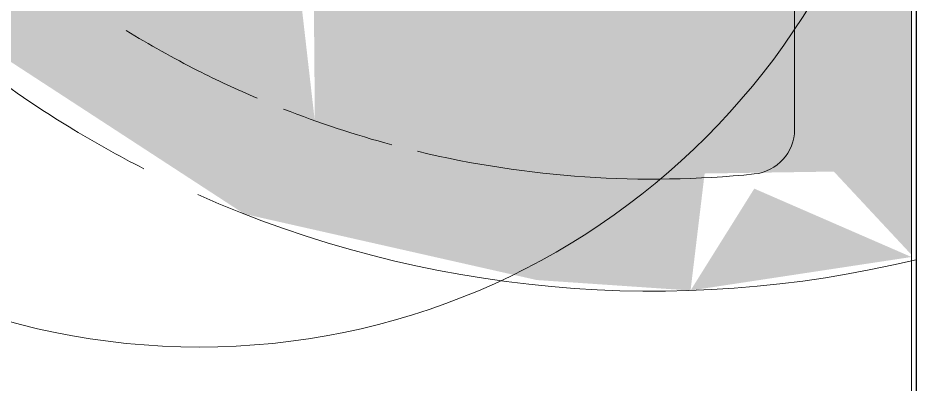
# Model space of a CAD drawing. Header units: metres. Extents: x 149 to 429, y -3 to 162.
# Drawn here: x 364.7125 to 364.9131, y 82.2184 to 82.3002 of the extents above; entities that cross this region are included whole.
import ezdxf

# ---------------------------------------------------------------- set-up
doc = ezdxf.new("R2010")
doc.units = ezdxf.units.M
doc.layers.add('1053_ARQ_BASE_MATADOURO_dwg', color=7, linetype='Continuous', lineweight=5, true_color=0x767676)
for name, color, linetype, lineweight in [('A-EQUIPAMENTOS', 7, 'Continuous', 5), ('A-PAREDE', 7, 'Continuous', 30), ('A-WALL', 7, 'Continuous', 9), ('A_lay', 7, 'Continuous', 5), ('P-SANR-FIXT', 7, 'Continuous', 5)]:
    doc.layers.add(name, color=color, linetype=linetype, lineweight=lineweight)

# ---------------------------------------------------------------- blocks, each defined once
blk = doc.blocks.new('USO_ESG_Cuba lavatório redonda - Uso geral-3627472-TÉRREO 1_20 - Dependente 2')
at = {"layer": 'P-SANR-FIXT', "color": 9, "true_color": 0xc0c0c0}
for centre, radius, start, end in [((-2.759870525399777e-15, -0.1600000000000002), 0.1599999999999999, 4.198332179531842e-13, 180.0000000000002), ((-2.727719265099044e-15, -0.1600000000000002), 0.1599999999999999, 4.198332179531842e-13, 180.0000000000002), ((-2.759870525399777e-15, -0.1600000000000002), 0.1600000000000002, 179.9999999999998, 359.9999999999992), ((-2.727719265099044e-15, -0.1600000000000002), 0.1599999999999999, 180.0000000000002, 0)]:
    blk.add_arc(centre, radius, start, end, dxfattribs=at)
blk = doc.blocks.new('1053_ARQ_BASE_MATADOURO_dwg_A$C36706394-4039620-TÉRREO 1_20 - Dependente 2')
at = {"layer": 'A-EQUIPAMENTOS', "true_color": 0xe2e2e2}
h = blk.add_hatch(color=254, dxfattribs=at)
h.paths.add_polyline_path([(0.0001433662210969487, 0.2413469434308831), (0.007622596354748385, 0.1920324112916373), (0.02288196461780808, 0.2271222185827177), (0.003592405511744255, 0.2391892645839223)])
h.paths.add_polyline_path([(0.3065170094015672, 0.4931319497940342), (0.260662102805483, 0.4931319585200374), (0.2815169708482977, 0.4771758851047707)])
h.paths.add_polyline_path([(0.0001433662210969487, 0.2413469434308831), (0.02625578082022585, 0.2382056737420961), (0.02669040589604647, 0.2093545837295533), (0.00812549576874626, 0.1920324111959984), (0.1001992766974921, 0.1920323936746885), (0.12231384666183, 0.2019323953964537), (0.2464602081621968, 0.2696021137867221), (0.3065169518233908, 0.398192928863192), (0.3065170094015672, 0.4931319497940342), (0.2775958030923356, 0.4641837292094086), (0.2725266968232605, 0.4735003276257518), (0.2561152356134511, 0.499570208107898), (0.1566267831318946, 0.4816144715856248), (0.07239994149830345, 0.4257020418435328), (0.017227198708176, 0.3409887660397908), (0.002480913764428624, 0.2757042221365842)])
h.paths.add_polyline_path([(0.0380295719962136, 0.3252506527603964), (0.1434337654596671, 0.3373278429140835), (0.1562263414888848, 0.340988789513578), (0.1623210803174376, 0.3468423779425491), (0.1698292485009599, 0.3409887869249538), (0.1749016161859858, 0.3368326245126122), (0.1633084031535085, 0.3212871506607397), (0.1623210764017207, 0.326265512732782), (0.04048372214740066, 0.3252506526532532)])
h.paths.add_polyline_path([(0.1016125981349978, 0.1920323934056523), (0.3053738566716753, 0.1920323546304848), (0.2341307773020364, 0.2517011721296374), (0.1223138465517068, 0.2013535039408871)])
h.paths.add_polyline_path([(0.2464602067563754, 0.2622144764020424), (0.3065169520191039, 0.1920323544130104), (0.2973047889865775, 0.3773350611088434), (0.2479193133567245, 0.2655181362537464)])
at = {"layer": 'A-EQUIPAMENTOS', "color": 253, "true_color": 0xaaaaaa}
blk.add_line((0.122313849744387, 0.2181319631636143), (0.0360974766081199, 0.2181319631636143), dxfattribs=at)
at = {"layer": 'A-EQUIPAMENTOS', "color": 253, "true_color": 0xaaaaaa, "flags": 128}
blk.add_lwpolyline([(0.007022746489383281, 0.1910034269094467), (0.3065169518231414, 0.1910034269094467), (0.3065169518231414, 0.4931319504976273)], dxfattribs=at)
at = {"layer": 'A-EQUIPAMENTOS', "color": 9, "true_color": 0xc3c3c3}
for radius, start, end in [(0.2498255442149628, 142.2143774856516, 148.5685024782986), (0.2248255442149628, 153.133917411102, 156.8698059934378), (0.2248255442149627, 158.4938850888904, 164.9897987507775)]:
    blk.add_arc((0.2498250505886972, 0.2498238645493984), radius, start, end, dxfattribs=at)
at = {"layer": 'A-EQUIPAMENTOS', "color": 253, "true_color": 0xaaaaaa}
for centre, radius, start, end in [((0.2498250505886972, 0.2498238645493984), 0.2498255442149628, 148.5685024782986, 152.9580481086905), ((0.2498250505886972, 0.2498238645493984), 0.2248255442149628, 148.4697623073477, 153.133917411102), ((0.2498250505886972, 0.2498238645493984), 0.2498255442149628, 156.0131914952084, 193.6179169494312), ((0.2498250505886972, 0.2498238645493984), 0.2248255442149627, 166.5021871413252, 185.795289173678), ((0.0360974766081199, 0.2281319629400969), 0.01000000000000001, 185.7952891736784, 270)]:
    blk.add_arc(centre, radius, start, end, dxfattribs=at)
blk = doc.blocks.new('1053_ARQ_BASE_MATADOURO_dwg_arq geral tgov-4039641-TÉRREO 1_20 - Dependente 2')
at = {"layer": 'A_lay', "true_color": 0xaaaaaa}
h = blk.add_hatch(dxfattribs=at)
h.set_pattern_fill('FP_9', color=253, style=0, pattern_type=2)
h.set_pattern_definition([(90, (-0.43, 0), (-0.6125, 3.750480822388769e-17), []), (180, (-0.43, 0), (-7.500961644777538e-17, -0.6125), [])])
h.paths.add_polyline_path([(27.30238928855948, -2.570337811494816), (27.30238937691312, -2.549518608942644), (27.27170287193929, -2.571677469851378)])
h.paths.add_polyline_path([(27.23822966532315, -2.59033772349344), (27.30238937691312, -2.580337723717119), (27.29379406891217, -2.571677469851378), (27.23822966532315, -2.585054363854047)])
h.paths.add_polyline_path([(27.3209123826471, -2.525965454940798), (27.21503976300799, -2.507924567626977), (27.23822966532315, -2.570060466046597), (27.3153142934517, -2.536052139756882)])
h.paths.add_polyline_path([(27.33702868479491, -2.507924560315598), (27.24948530999127, -2.507924567626977), (27.3233095365749, -2.523282083373389)])
h.paths.add_polyline_path([(27.35672808598408, -2.493883603560296), (27.30917311955471, -2.505130035378884), (27.33702868479491, -2.507924560315598), (27.35146937251428, -2.497631827763021)])
h.paths.add_polyline_path([(28.2782296101795, -2.59033772349344), (28.29720073472702, -2.585054363854047), (28.29720073472702, -2.288682321495872), (28.25102760361209, -2.280115678572663), (28.20579604516353, -2.240221685331974), (28.18822959356467, -2.190702740465429), (28.19446005173072, -1.562142776500971), (28.22696289356237, -1.515864624170902), (28.27822947128199, -1.491993300877268), (28.29720073472702, -1.480848711485658), (28.29720073472702, -0.939972544600431), (28.19719208133775, -0.9432622871224982), (28.10122347017806, -0.9048821855126955), (28.03043415518333, -0.8336100634186403), (27.99355571237844, -0.741401484566017), (27.98966289051396, -0.6403377242385144), (27.37822966801479, -0.6403377205131743), (27.37822966801479, -0.5203377028739371), (26.37822966848032, -0.520337702706292), (26.3782296684806, -0.640337720513313), (26.29822966561201, -0.6403377242385144), (26.30822966550476, -1.700337722897181), (26.34143168639411, -1.710337722673918), (26.39822966614153, -1.740337724016285), (26.39822966614167, -1.790337722748401), (26.72322966542564, -1.797036452409483), (26.7465259562196, -1.827396769664814), (26.74822966486693, -1.896120293065797), (26.75034599474685, -2.178598902248011), (26.77892799903319, -2.186205896534791), (26.80204625579683, -2.207883884828705), (26.81187604373725, -2.238013011030155), (26.80204625579683, -2.275396666369445), (26.7789279984868, -2.297440653648266), (26.75640653562725, -2.309896412533505), (26.75640653562725, -2.490337723865969), (27.59457417309751, -2.480337688741469), (27.59903291879073, -2.099153452963316), (27.63298705113763, -2.011691849101558), (27.66554176331439, -1.975038405736351), (27.75067084228437, -1.930644782104506), (27.84667996766421, -1.93064478479459), (27.93180906236664, -1.975038358556124), (27.98676396392836, -2.053763900475941), (27.99867552054101, -2.10610550415029), (27.99867552054101, -2.481047791899435), (28.05964020906427, -2.508580337152541), (28.08934763992788, -2.543755948195524), (28.0997708450305, -2.590337669476839), (28.21352892486064, -2.59033772349344)])
h.paths.add_polyline_path([(27.21472966601141, -2.57033772394059), (27.22822966538285, -2.570337723717156), (27.21472966601141, -2.556837724298451)])
h.paths.add_polyline_path([(27.10763988865073, -1.896120293065797), (27.10738417087107, -1.840337721630836), (27.10763988865073, -1.786941532477589), (27.13519055501099, -1.786943826824306), (27.13519055501099, -1.895993994118316)])
h.paths.add_polyline_path([(27.53222736238976, -1.894173905253273), (27.53222736238976, -1.784995144631799), (27.55977861837059, -1.784997439011782), (27.55977802886632, -1.894047606303783), (27.54743351784015, -1.894104196541812)])
h.paths.add_polyline_path([(26.32751898751469, -1.890337724238542), (26.3482296663278, -1.890337724238542), (26.3366841162531, -1.815337722019201), (26.29822966561187, -1.780337723195584), (26.29822966561187, -1.890337724238542), (26.31081785591498, -1.890337724238542)])
h.paths.add_polyline_path([(26.3499333751409, -1.827396769560304), (26.3482296663278, -1.809970794347885), (26.34158136079145, -1.817275883530558), (26.34822966635704, -1.825332232586527)])
h.paths.add_polyline_path([(26.35492839631322, -1.81533772201934), (26.35492839631322, -1.800376931998303), (26.3499333751409, -1.81055682404742), (26.3511696363575, -1.811740090051579)])
h.paths.add_polyline_path([(26.37322966643412, -1.797036452239065), (26.38172966490758, -1.756837723866179), (26.31822966539765, -1.756837723866179), (26.32356139766068, -1.772925913601688), (26.36293980771658, -1.792041431427745)])
h.paths.add_polyline_path([(26.36287432743597, -1.804982383168808), (26.3617646317422, -1.792041431427745), (26.35492839631322, -1.79932013546648)])
h.paths.add_polyline_path([(27.34786234283815, -1.771114109083926), (27.27506703080172, -1.7583724148571), (27.24850880610764, -1.720935761928536), (27.24850880610764, -1.661817016482456), (27.29181939852003, -1.604163127019848), (27.30299252830442, -1.591215172782416), (27.34174817998438, -1.595922693610123), (27.38442353496798, -1.633975697681172), (27.40751240786629, -1.672555740922617), (27.40751240786629, -1.740424253913311), (27.36061478615749, -1.769272857043213)])
h.paths.add_polyline_path([(26.31822966535939, -1.723837723866169), (26.3677101844444, -1.720857204111028), (26.31822966516493, -1.710337722673918)])
h.paths.add_polyline_path([(27.00924989418134, -1.531367190182114), (27.04515698245494, -1.30411448326014), (27.05132526820166, -1.218650637937614), (27.06215617700432, -1.219517212085273), (27.11111863527904, -1.236479954793963), (27.07218378728025, -1.358126250678915), (27.06215617700432, -1.362774069362739), (27.04972988164878, -1.371627539583976), (27.01044978150976, -1.526178818195949)])
h.paths.add_polyline_path([(27.03278437361581, -1.63853756897141), (26.99851050542205, -1.580173972993804), (27.01996065094158, -1.526178818195949), (27.05518459273087, -1.527334154423657), (27.06215617700432, -1.593679527359752), (27.04797819256276, -1.619813605880171), (27.04201958230732, -1.627156644446533)])
h.paths.add_polyline_path([(27.60075402515934, -1.36147697025434), (27.57152607217763, -1.347345711663243), (27.53765904332986, -1.329645516350773), (27.53000316233393, -1.034688225015834), (27.50221530906862, -1.003584869205661), (27.4549882872962, -0.9264530185608563), (27.42457038350402, -0.9476123116909462), (27.39385051503342, -1.019324280321442), (27.39391229092142, -0.9329966399816813), (27.41437399073023, -0.9316525831817725), (27.41509064286928, -0.9005756843836091), (27.44735293951825, -0.8248050250115643), (27.4688136564879, -0.8248050250111485), (27.48434111347894, -0.833610063418571), (27.50347176703598, -0.8821891717312811), (27.50920236491197, -0.925423641873755), (27.55623527632745, -0.9256554264574016), (27.55437428341252, -0.9603882190453981), (27.52443430386505, -0.96107079088681), (27.53342753104533, -1.021757256239588), (27.55471980432043, -1.031945077292497), (27.61077329052325, -1.23418944269311), (27.55744003107272, -1.236479954793963), (27.55559536349035, -1.334182113408833), (27.58649260865052, -1.347345711663243), (27.59299987420014, -1.264206394820589), (27.61450489870558, -1.26423797197629), (27.6041789686914, -1.361010085456565)])
h.paths.add_polyline_path([(27.07582407910371, -1.347888682037496), (27.10108747344925, -1.266988560557244), (27.07166964875082, -1.266596270724954), (27.0755285068, -1.342105028622029)])
h.paths.add_polyline_path([(27.55530783446628, -1.234443705465268), (27.60376582418123, -1.206167745962373), (27.55437428341252, -1.03079781122504), (27.55527779075779, -1.227889936564977)])
at = {"layer": 'A-PAREDE', "color": 253, "true_color": 0xaaaaaa, "flags": 128}
blk.add_lwpolyline([(27.30822966562119, -0.6403377242386341), (28.29822966561187, -0.6403377242386341), (28.29822966561187, -2.440337724983692)], dxfattribs=at)
at = {"rotation": 90.0000109032063}
blk.add_blockref('1053_ARQ_BASE_MATADOURO_dwg_A$C36706394-4039620-TÉRREO 1_20 - Dependente 2', (28.48923314746935, -0.9468546397985869), dxfattribs=at)
blk = doc.blocks.new('1053_ARQ_BASE_MATADOURO_dwg-3625622-TÉRREO 1_20 - Dependente 2')
blk.add_blockref('1053_ARQ_BASE_MATADOURO_dwg_arq geral tgov-4039641-TÉRREO 1_20 - Dependente 2', (130.2097949645677, 83.1860339743535))

msp = doc.modelspace()

# ---------------------------------------------------------------- linework, layer by layer
at = {"layer": 'A-WALL', "color": 253, "true_color": 0xaaaaaa}
msp.add_line((364.9120328538447, 83.89569624974217), (364.9120328538447, 80.59569625048722), dxfattribs=at)

# ---------------------------------------------------------------- block references
at = {"layer": '1053_ARQ_BASE_MATADOURO_dwg', "color": 253, "true_color": 0xaaaaaa}
msp.add_blockref('1053_ARQ_BASE_MATADOURO_dwg-3625622-TÉRREO 1_20 - Dependente 2', (206.4050371545499, 0), dxfattribs=at)
at = {"layer": 'P-SANR-FIXT', "color": 9, "true_color": 0xc0c0c0, "rotation": 269.9999999999994}
msp.add_blockref('USO_ESG_Cuba lavatório redonda - Uso geral-3627472-TÉRREO 1_20 - Dependente 2', (364.9130617847296, 82.38670306710037), dxfattribs=at)

doc.saveas('drawing.dxf')
